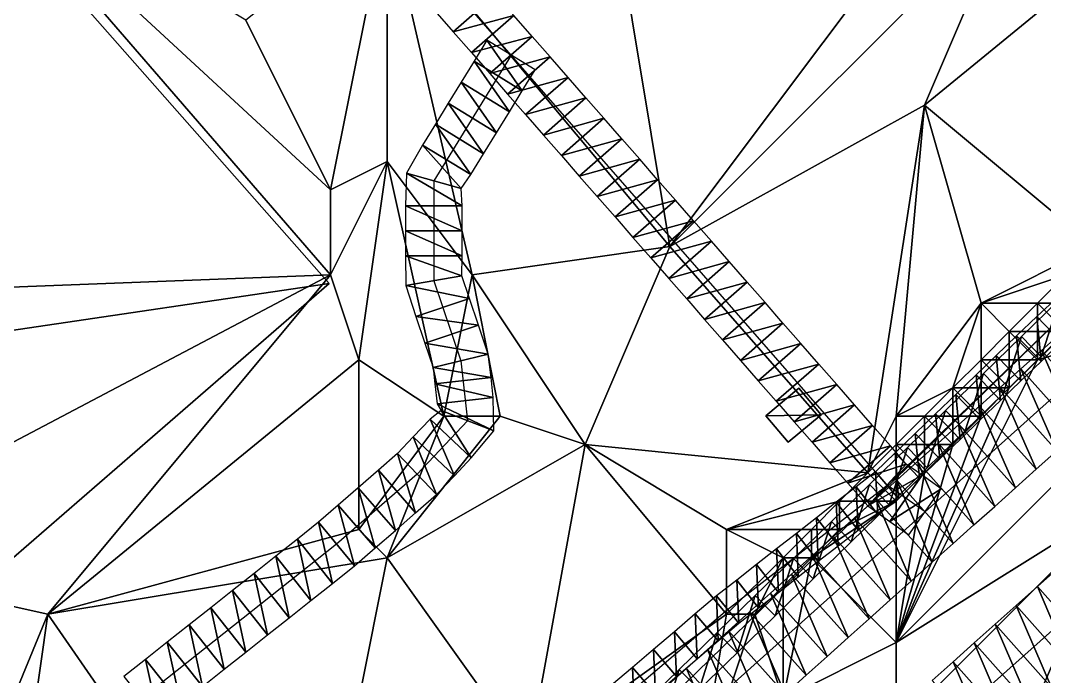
# Model space of a CAD drawing. Header units: metres. Extents: x -1103 to 901, y -902 to 905.
# Drawn here: x -989.9 to -917.5, y 747.6 to 794 of the extents above; entities that cross this region are included whole.
import ezdxf

# ---------------------------------------------------------------- set-up
doc = ezdxf.new("R2010")
doc.units = ezdxf.units.M
for name, color, linetype in [('OSM_BUILDING_FOOTPRINTS', 7, 'CONTINUOUS'), ('OSM_BUILDING_ROOFS', 1, 'CONTINUOUS'), ('OSM_BUILDING_WALLS', 8, 'CONTINUOUS'), ('OSM_PATH_AXES', 30, 'CONTINUOUS'), ('OSM_PATH_SURFACE', 30, 'CONTINUOUS'), ('OSM_ROAD_AXES', 2, 'CONTINUOUS'), ('OSM_ROAD_SURFACE', 9, 'CONTINUOUS'), ('OSM_TERRAIN', 3, 'CONTINUOUS'), ('OSM_WATER_SURFACE', 5, 'CONTINUOUS'), ('OSM_WATERWAYS', 5, 'CONTINUOUS')]:
    doc.layers.add(name, color=color, linetype=linetype)

msp = doc.modelspace()

# ---------------------------------------------------------------- linework, layer by layer
at = {"layer": 'OSM_BUILDING_FOOTPRINTS'}
for points in [[(-1043, 802.11, 11.719), (-1013.929, 827.314, 11.719), (-968.11, 775.381, 11.719), (-999.37, 748.297, 11.719), (-1016.073, 767.307, 11.719), (-1014.68, 768.502, 11.719), (-1035.981, 792.754, 11.719), (-1034.666, 793.904, 11.719), (-1040.314, 800.34, 11.719), (-1040.955, 799.776, 11.719), (-1043, 802.11, 11.719)], [(-934.893, 767.983, 8.891), (-933.312, 766.103, 8.891), (-935.644, 764.168, 8.891), (-937.225, 766.037, 8.891), (-934.893, 767.983, 8.891)]]:
    msp.add_polyline3d(points, close=True, dxfattribs=at)
at = {"layer": 'OSM_BUILDING_ROOFS'}
for points in [[(-1014.68, 768.502, 52.119), (-968.11, 775.381, 52.119), (-1013.929, 827.314, 52.119)], [(-863.231, 782.03, 20.15), (-922.07, 731.091, 20.15), (-916.454, 724.71, 20.15)], [(-1014.68, 768.502, 52.119), (-999.37, 748.297, 52.119), (-968.11, 775.381, 52.119)], [(-933.312, 766.103, 18.891), (-934.893, 767.983, 18.891), (-937.225, 766.037, 18.891)], [(-933.312, 766.103, 18.891), (-937.225, 766.037, 18.891), (-935.644, 764.168, 18.891)]]:
    msp.add_3dface(points, dxfattribs=at)
at = {"layer": 'OSM_BUILDING_WALLS'}
for points in [[(-968.11, 775.381, 11.719), (-1013.929, 827.314, 11.719), (-1013.929, 827.314, 52.119)], [(-968.11, 775.381, 11.719), (-1013.929, 827.314, 52.119), (-968.11, 775.381, 52.119)], [(-863.231, 782.03, 11.75), (-922.07, 731.091, 11.75), (-922.07, 731.091, 20.15)], [(-863.231, 782.03, 11.75), (-922.07, 731.091, 20.15), (-863.231, 782.03, 20.15)], [(-999.37, 748.297, 11.719), (-968.11, 775.381, 11.719), (-968.11, 775.381, 52.119)], [(-999.37, 748.297, 11.719), (-968.11, 775.381, 52.119), (-999.37, 748.297, 52.119)], [(-934.893, 767.983, 8.891), (-937.225, 766.037, 8.891), (-937.225, 766.037, 18.891)], [(-934.893, 767.983, 8.891), (-937.225, 766.037, 18.891), (-934.893, 767.983, 18.891)], [(-933.312, 766.103, 8.891), (-934.893, 767.983, 8.891), (-934.893, 767.983, 18.891)], [(-933.312, 766.103, 8.891), (-934.893, 767.983, 18.891), (-933.312, 766.103, 18.891)], [(-937.225, 766.037, 8.891), (-935.644, 764.168, 8.891), (-935.644, 764.168, 18.891)], [(-937.225, 766.037, 8.891), (-935.644, 764.168, 18.891), (-937.225, 766.037, 18.891)], [(-935.644, 764.168, 8.891), (-933.312, 766.103, 8.891), (-933.312, 766.103, 18.891)], [(-935.644, 764.168, 8.891), (-933.312, 766.103, 18.891), (-935.644, 764.168, 18.891)]]:
    msp.add_3dface(points, dxfattribs=at)
at = {"layer": 'OSM_PATH_AXES'}
msp.add_polyline3d([(-1100, 614.436, 14.432), (-1087.268, 623.605, 14.308), (-1078.06, 633.139, 14.564), (-1067.957, 642.251, 14.862), (-1048.149, 660.012, 15.181), (-1040.809, 665.819, 15.149), (-1016.955, 682.474, 14.848), (-1002.165, 695.623, 14.017), (-995.633, 701.905, 13.614), (-969.502, 727.153, 13.249), (-939.922, 752.335, 10.603), (-928.647, 761.138, 10.91), (-915.759, 773.535, 11.003), (-914.134, 779.286, 10.928), (-896.636, 795.267, 11.317), (-876.474, 815.804, 12.38), (-862.911, 828.544, 13.579), (-847.425, 841.428, 15.193), (-839.455, 849.269, 16.005), (-824.367, 862.639, 16.441), (-797.882, 885.355, 14.191), (-795.682, 887.235, 13.984), (-783.048, 898.272, 13.138), (-780.912, 900, 13.035)], dxfattribs=at)
at = {"layer": 'OSM_PATH_SURFACE'}
for points in [[(-916.324, 771.257, 11.672), (-916.831, 774.178, 10.786), (-918.057, 773.059, 10.7)], [(-917.756, 769.88, 11.646), (-918.057, 773.059, 10.7), (-919.489, 771.681, 10.804)], [(-917.756, 769.88, 11.646), (-916.324, 771.257, 11.672), (-918.057, 773.059, 10.7)], [(-919.188, 768.502, 11.607), (-919.489, 771.681, 10.804), (-920.921, 770.304, 10.529)], [(-919.188, 768.502, 11.607), (-917.756, 769.88, 11.646), (-919.489, 771.681, 10.804)], [(-920.62, 767.125, 11.551), (-920.921, 770.304, 10.529), (-922.353, 768.926, 10.497)], [(-920.62, 767.125, 11.551), (-919.188, 768.502, 11.607), (-920.921, 770.304, 10.529)], [(-922.052, 765.747, 11.462), (-922.353, 768.926, 10.497), (-923.786, 767.549, 10.594)], [(-922.052, 765.747, 11.462), (-920.62, 767.125, 11.551), (-922.353, 768.926, 10.497)], [(-923.485, 764.37, 11.413), (-923.786, 767.549, 10.594), (-925.218, 766.171, 10.433)], [(-923.485, 764.37, 11.413), (-922.052, 765.747, 11.462), (-923.786, 767.549, 10.594)], [(-924.917, 762.992, 11.327), (-925.218, 766.171, 10.433), (-926.65, 764.794, 10.41)], [(-924.917, 762.992, 11.327), (-923.485, 764.37, 11.413), (-925.218, 766.171, 10.433)], [(-926.349, 761.615, 11.231), (-926.65, 764.794, 10.41), (-928.082, 763.416, 10.529)], [(-926.349, 761.615, 11.231), (-924.917, 762.992, 11.327), (-926.65, 764.794, 10.41)], [(-927.826, 760.196, 11.183), (-928.082, 763.416, 10.529), (-929.469, 762.08, 10.844)], [(-927.826, 760.196, 11.183), (-926.349, 761.615, 11.231), (-928.082, 763.416, 10.529)], [(-929.287, 759.052, 11.148), (-929.469, 762.08, 10.844), (-930.826, 761.023, 10.661)], [(-929.287, 759.052, 11.148), (-927.826, 760.196, 11.183), (-929.469, 762.08, 10.844)], [(-930.697, 757.952, 11.11), (-930.826, 761.023, 10.661), (-932.235, 759.923, 10.386)], [(-930.697, 757.952, 11.11), (-929.287, 759.052, 11.148), (-930.826, 761.023, 10.661)], [(-932.106, 756.852, 11.073), (-932.235, 759.923, 10.386), (-933.645, 758.822, 10.441)], [(-932.106, 756.852, 11.073), (-930.697, 757.952, 11.11), (-932.235, 759.923, 10.386)], [(-933.515, 755.751, 11.035), (-933.645, 758.822, 10.441), (-935.054, 757.722, 10.503)], [(-933.515, 755.751, 11.035), (-932.106, 756.852, 11.073), (-933.645, 758.822, 10.441)], [(-934.925, 754.651, 11.005), (-935.054, 757.722, 10.503), (-936.463, 756.621, 10.584)], [(-934.925, 754.651, 11.005), (-933.515, 755.751, 11.035), (-935.054, 757.722, 10.503)], [(-936.334, 753.55, 10.983), (-936.463, 756.621, 10.584), (-937.873, 755.521, 10.668)], [(-936.334, 753.55, 10.983), (-934.925, 754.651, 11.005), (-936.463, 756.621, 10.584)], [(-937.743, 752.45, 10.936), (-937.873, 755.521, 10.668), (-939.282, 754.421, 10.753)], [(-937.743, 752.45, 10.936), (-936.334, 753.55, 10.983), (-937.873, 755.521, 10.668)], [(-939.131, 751.367, 10.854), (-939.282, 754.421, 10.753), (-940.713, 753.303, 10.75)], [(-939.131, 751.367, 10.854), (-937.743, 752.45, 10.936), (-939.282, 754.421, 10.753)], [(-940.591, 750.124, 10.778), (-940.713, 753.303, 10.75), (-942.211, 752.028, 10.844)], [(-940.591, 750.124, 10.778), (-939.131, 751.367, 10.854), (-940.713, 753.303, 10.75)], [(-942.07, 748.865, 10.911), (-942.211, 752.028, 10.844), (-943.69, 750.769, 10.97)], [(-942.07, 748.865, 10.911), (-940.591, 750.124, 10.778), (-942.211, 752.028, 10.844)], [(-943.549, 747.606, 11.044), (-943.69, 750.769, 10.97), (-945.169, 749.509, 11.096)], [(-943.549, 747.606, 11.044), (-942.07, 748.865, 10.911), (-943.69, 750.769, 10.97)], [(-945.028, 746.347, 11.177), (-945.169, 749.509, 11.096), (-946.648, 748.25, 11.222)], [(-945.028, 746.347, 11.177), (-943.549, 747.606, 11.044), (-945.169, 749.509, 11.096)], [(-946.507, 745.088, 11.31), (-946.648, 748.25, 11.222), (-948.127, 746.991, 11.348)], [(-946.507, 745.088, 11.31), (-945.028, 746.347, 11.177), (-946.648, 748.25, 11.222)]]:
    msp.add_3dface(points, dxfattribs=at)
at = {"layer": 'OSM_ROAD_AXES'}
for points in [[(-925.961, 759.247, 11.192), (-928.647, 761.138, 10.91), (-955.243, 791.539, 12.291), (-1001.947, 844.931, 12.334)], [(-1100, 603.586, 14.265), (-1036.045, 660.787, 15.769), (-925.961, 759.247, 11.192), (-846.872, 830.037, 13.274)], [(-838.526, 820.648, 14.021), (-1030.772, 649.639, 15.739), (-1086.018, 600.835, 14.046), (-1100, 588.483, 13.639)], [(-955.243, 791.539, 12.291), (-960.704, 782.647, 12.624), (-960.704, 775.581, 12.505), (-958.802, 769.918, 12.354), (-958.327, 765.683, 12.3), (-961.886, 761.912, 12.527), (-967.579, 756.968, 12.928), (-987.509, 741.176, 13.963)]]:
    msp.add_polyline3d(points, dxfattribs=at)
at = {"layer": 'OSM_ROAD_SURFACE'}
for points in [[(-956.333, 795.822, 12.593), (-960.641, 794.671, 12.742), (-959.343, 793.188, 12.643)], [(-955.035, 794.339, 12.498), (-956.333, 795.822, 12.593), (-959.343, 793.188, 12.643)], [(-955.035, 794.339, 12.498), (-959.343, 793.188, 12.643), (-958.046, 791.705, 12.545)], [(-953.738, 792.856, 12.404), (-955.035, 794.339, 12.498), (-958.046, 791.705, 12.545)], [(-953.738, 792.856, 12.404), (-958.046, 791.705, 12.545), (-956.749, 790.222, 12.446)], [(-956.948, 792.585, 12.466), (-957.858, 791.103, 12.529), (-954.449, 789.01, 12.274)], [(-956.948, 792.585, 12.466), (-954.449, 789.01, 12.274), (-953.539, 790.492, 12.268)], [(-952.472, 791.408, 12.311), (-953.738, 792.856, 12.404), (-956.749, 790.222, 12.446)], [(-957.858, 791.103, 12.529), (-958.768, 789.622, 12.593), (-955.359, 787.528, 12.338)], [(-957.858, 791.103, 12.529), (-955.359, 787.528, 12.338), (-954.449, 789.01, 12.274)], [(-952.472, 791.408, 12.311), (-956.749, 790.222, 12.446), (-955.482, 788.774, 12.35)], [(-951.205, 789.96, 12.219), (-952.472, 791.408, 12.311), (-955.482, 788.774, 12.35)], [(-958.768, 789.622, 12.593), (-959.678, 788.14, 12.656), (-956.269, 786.046, 12.401)], [(-958.768, 789.622, 12.593), (-956.269, 786.046, 12.401), (-955.359, 787.528, 12.338)], [(-951.205, 789.96, 12.219), (-955.482, 788.774, 12.35), (-954.216, 787.327, 12.253)], [(-949.939, 788.513, 12.127), (-951.205, 789.96, 12.219), (-954.216, 787.327, 12.253)], [(-959.678, 788.14, 12.656), (-960.588, 786.658, 12.715), (-957.179, 784.564, 12.465)], [(-959.678, 788.14, 12.656), (-957.179, 784.564, 12.465), (-956.269, 786.046, 12.401)], [(-949.939, 788.513, 12.127), (-954.216, 787.327, 12.253), (-952.949, 785.879, 12.157)], [(-948.672, 787.065, 12.035), (-949.939, 788.513, 12.127), (-952.949, 785.879, 12.157)], [(-960.588, 786.658, 12.715), (-961.498, 785.176, 12.729), (-958.09, 783.083, 12.529)], [(-960.588, 786.658, 12.715), (-958.09, 783.083, 12.529), (-957.179, 784.564, 12.465)], [(-948.672, 787.065, 12.035), (-952.949, 785.879, 12.157), (-951.683, 784.431, 12.061)], [(-947.406, 785.617, 11.942), (-948.672, 787.065, 12.035), (-951.683, 784.431, 12.061)], [(-961.498, 785.176, 12.729), (-962.63, 783.187, 12.745), (-958.778, 782.108, 12.577)], [(-961.498, 785.176, 12.729), (-958.778, 782.108, 12.577), (-958.09, 783.083, 12.529)], [(-947.406, 785.617, 11.942), (-951.683, 784.431, 12.061), (-950.416, 782.984, 11.965)], [(-946.139, 784.17, 11.85), (-947.406, 785.617, 11.942), (-950.416, 782.984, 11.965)], [(-946.139, 784.17, 11.85), (-950.416, 782.984, 11.965), (-949.15, 781.536, 11.868)], [(-944.873, 782.722, 11.758), (-946.139, 784.17, 11.85), (-949.15, 781.536, 11.868)], [(-962.63, 783.187, 12.745), (-962.704, 780.881, 12.708), (-958.704, 780.881, 12.569)], [(-962.63, 783.187, 12.745), (-958.704, 780.881, 12.569), (-958.778, 782.108, 12.577)], [(-944.873, 782.722, 11.758), (-949.15, 781.536, 11.868), (-947.883, 780.088, 11.772)], [(-943.606, 781.274, 11.637), (-944.873, 782.722, 11.758), (-947.883, 780.088, 11.772)], [(-962.704, 780.881, 12.708), (-962.704, 779.114, 12.672), (-958.704, 779.114, 12.565)], [(-962.704, 780.881, 12.708), (-958.704, 779.114, 12.565), (-958.704, 780.881, 12.569)], [(-943.606, 781.274, 11.637), (-947.883, 780.088, 11.772), (-946.617, 778.641, 11.676)], [(-942.34, 779.827, 11.501), (-943.606, 781.274, 11.637), (-946.617, 778.641, 11.676)], [(-942.34, 779.827, 11.501), (-946.617, 778.641, 11.676), (-945.35, 777.193, 11.554)], [(-941.073, 778.379, 11.41), (-942.34, 779.827, 11.501), (-945.35, 777.193, 11.554)], [(-962.704, 779.114, 12.672), (-962.704, 777.347, 12.65), (-958.704, 777.347, 12.545)], [(-962.704, 779.114, 12.672), (-958.704, 777.347, 12.545), (-958.704, 779.114, 12.565)], [(-941.073, 778.379, 11.41), (-945.35, 777.193, 11.554), (-944.084, 775.745, 11.441)], [(-939.807, 776.931, 11.353), (-941.073, 778.379, 11.41), (-944.084, 775.745, 11.441)], [(-962.704, 777.347, 12.65), (-962.674, 775.239, 12.643), (-958.733, 775.922, 12.52)], [(-962.704, 777.347, 12.65), (-958.733, 775.922, 12.52), (-958.704, 777.347, 12.545)], [(-939.807, 776.931, 11.353), (-944.084, 775.745, 11.441), (-942.817, 774.298, 11.384)], [(-938.54, 775.484, 11.296), (-939.807, 776.931, 11.353), (-942.817, 774.298, 11.384)], [(-962.674, 775.239, 12.643), (-958.174, 774.33, 12.478), (-958.733, 775.922, 12.52)], [(-962.674, 775.239, 12.643), (-961.966, 773.056, 12.564), (-958.174, 774.33, 12.478)], [(-938.54, 775.484, 11.296), (-942.817, 774.298, 11.384), (-941.551, 772.85, 11.327)], [(-937.274, 774.036, 11.239), (-938.54, 775.484, 11.296), (-941.551, 772.85, 11.327)], [(-961.966, 773.056, 12.564), (-957.54, 772.442, 12.442), (-958.174, 774.33, 12.478)], [(-937.274, 774.036, 11.239), (-941.551, 772.85, 11.327), (-940.284, 771.402, 11.27)], [(-936.007, 772.589, 11.182), (-937.274, 774.036, 11.239), (-940.284, 771.402, 11.27)], [(-961.966, 773.056, 12.564), (-961.332, 771.169, 12.493), (-957.54, 772.442, 12.442)], [(-961.332, 771.169, 12.493), (-956.858, 770.385, 12.399), (-957.54, 772.442, 12.442)], [(-936.007, 772.589, 11.182), (-940.284, 771.402, 11.27), (-939.018, 769.955, 11.213)], [(-934.741, 771.141, 11.125), (-936.007, 772.589, 11.182), (-939.018, 769.955, 11.213)], [(-913.708, 766.188, 11.539), (-916.245, 771.97, 11.534), (-917.71, 770.659, 11.427)], [(-961.332, 771.169, 12.493), (-960.747, 769.451, 12.429), (-956.858, 770.385, 12.399)], [(-934.741, 771.141, 11.125), (-939.018, 769.955, 11.213), (-937.751, 768.507, 11.156)], [(-933.474, 769.693, 11.067), (-934.741, 771.141, 11.125), (-937.751, 768.507, 11.156)], [(-960.747, 769.451, 12.429), (-956.656, 768.73, 12.372), (-956.858, 770.385, 12.399)], [(-915.173, 764.877, 11.508), (-917.71, 770.659, 11.427), (-919.174, 769.348, 11.284)], [(-915.173, 764.877, 11.508), (-913.708, 766.188, 11.539), (-917.71, 770.659, 11.427)], [(-960.747, 769.451, 12.429), (-960.631, 768.283, 12.412), (-956.656, 768.73, 12.372)], [(-933.474, 769.693, 11.067), (-937.751, 768.507, 11.156), (-936.485, 767.059, 11.098)], [(-932.208, 768.246, 11.01), (-933.474, 769.693, 11.067), (-936.485, 767.059, 11.098)], [(-916.637, 763.566, 11.477), (-919.174, 769.348, 11.284), (-920.639, 768.037, 11.184)], [(-916.637, 763.566, 11.477), (-915.173, 764.877, 11.508), (-919.174, 769.348, 11.284)], [(-960.631, 768.283, 12.412), (-956.498, 767.318, 12.347), (-956.656, 768.73, 12.372)], [(-960.631, 768.283, 12.412), (-960.473, 766.872, 12.393), (-956.498, 767.318, 12.347)], [(-932.208, 768.246, 11.01), (-936.485, 767.059, 11.098), (-935.218, 765.612, 11.041)], [(-930.941, 766.798, 10.953), (-932.208, 768.246, 11.01), (-935.218, 765.612, 11.041)], [(-918.102, 762.255, 11.445), (-920.639, 768.037, 11.184), (-922.103, 766.726, 11.056)], [(-918.102, 762.255, 11.445), (-916.637, 763.566, 11.477), (-920.639, 768.037, 11.184)], [(-960.473, 766.872, 12.393), (-956.461, 764.964, 12.329), (-956.498, 767.318, 12.347)], [(-960.193, 766.402, 12.362), (-960.968, 765.799, 12.435), (-958.059, 763.053, 12.451)], [(-960.473, 766.872, 12.393), (-960.193, 766.402, 12.362), (-956.461, 764.964, 12.329)], [(-960.193, 766.402, 12.362), (-958.059, 763.053, 12.451), (-956.461, 764.964, 12.329)], [(-930.941, 766.798, 10.953), (-935.218, 765.612, 11.041), (-933.952, 764.164, 10.984)], [(-929.675, 765.35, 10.896), (-930.941, 766.798, 10.953), (-933.952, 764.164, 10.984)], [(-919.567, 760.944, 11.414), (-922.103, 766.726, 11.056), (-923.568, 765.415, 10.88)], [(-919.567, 760.944, 11.414), (-918.102, 762.255, 11.445), (-922.103, 766.726, 11.056)], [(-960.968, 765.799, 12.435), (-962.154, 764.541, 12.54), (-959.245, 761.796, 12.55)], [(-960.968, 765.799, 12.435), (-959.245, 761.796, 12.55), (-958.059, 763.053, 12.451)], [(-929.675, 765.35, 10.896), (-933.952, 764.164, 10.984), (-932.686, 762.717, 10.927)], [(-928.408, 763.903, 10.576), (-929.675, 765.35, 10.896), (-932.686, 762.717, 10.927)], [(-921.031, 759.634, 11.382), (-923.568, 765.415, 10.88), (-925.033, 764.104, 10.831)], [(-921.031, 759.634, 11.382), (-919.567, 760.944, 11.414), (-923.568, 765.415, 10.88)], [(-962.154, 764.541, 12.54), (-963.268, 763.358, 12.638), (-960.505, 760.465, 12.645)], [(-962.154, 764.541, 12.54), (-960.505, 760.465, 12.645), (-959.245, 761.796, 12.55)], [(-928.408, 763.903, 10.576), (-932.686, 762.717, 10.927), (-931.419, 761.269, 10.804)], [(-927.295, 762.612, 10.806), (-928.408, 763.903, 10.576), (-931.419, 761.269, 10.804)], [(-922.496, 758.323, 11.351), (-925.033, 764.104, 10.831), (-926.497, 762.793, 10.873)], [(-922.496, 758.323, 11.351), (-921.031, 759.634, 11.382), (-925.033, 764.104, 10.831)], [(-963.268, 763.358, 12.638), (-964.621, 762.186, 12.76), (-961.998, 759.166, 12.723)], [(-963.268, 763.358, 12.638), (-961.998, 759.166, 12.723), (-960.505, 760.465, 12.645)], [(-923.961, 757.011, 11.319), (-926.497, 762.793, 10.873), (-927.962, 761.483, 10.876)], [(-923.961, 757.011, 11.319), (-922.496, 758.323, 11.351), (-926.497, 762.793, 10.873)], [(-964.621, 762.186, 12.76), (-966.044, 760.95, 12.886), (-963.421, 757.93, 12.801)], [(-964.621, 762.186, 12.76), (-963.421, 757.93, 12.801), (-961.998, 759.166, 12.723)], [(-927.295, 762.612, 10.806), (-931.419, 761.269, 10.804), (-929.999, 759.664, 10.748)], [(-926.153, 761.828, 11.206), (-927.295, 762.612, 10.806), (-929.999, 759.664, 10.748)], [(-926.153, 761.828, 11.206), (-929.999, 759.664, 10.748), (-928.456, 758.557, 11.14)], [(-925.449, 755.68, 11.283), (-927.962, 761.483, 10.876), (-929.449, 760.153, 10.865)], [(-924.81, 760.882, 11.323), (-926.153, 761.828, 11.206), (-928.456, 758.557, 11.14)], [(-925.449, 755.68, 11.283), (-923.961, 757.011, 11.319), (-927.962, 761.483, 10.876)], [(-966.044, 760.95, 12.886), (-967.467, 759.714, 12.956), (-964.844, 756.694, 12.892)], [(-966.044, 760.95, 12.886), (-964.844, 756.694, 12.892), (-963.421, 757.93, 12.801)], [(-924.81, 760.882, 11.323), (-928.456, 758.557, 11.14), (-927.112, 757.612, 11.18)], [(-926.936, 754.35, 11.206), (-929.449, 760.153, 10.865), (-930.936, 758.822, 10.566)], [(-926.936, 754.35, 11.206), (-925.449, 755.68, 11.283), (-929.449, 760.153, 10.865)], [(-967.467, 759.714, 12.956), (-968.855, 758.508, 13.024), (-966.303, 755.428, 13.019)], [(-967.467, 759.714, 12.956), (-966.303, 755.428, 13.019), (-964.844, 756.694, 12.892)], [(-968.855, 758.508, 13.024), (-970.354, 757.321, 13.099), (-967.87, 754.186, 13.1)], [(-968.855, 758.508, 13.024), (-967.87, 754.186, 13.1), (-966.303, 755.428, 13.019)], [(-928.424, 753.019, 11.144), (-930.936, 758.822, 10.566), (-932.424, 757.491, 10.58)], [(-928.424, 753.019, 11.144), (-926.936, 754.35, 11.206), (-930.936, 758.822, 10.566)], [(-970.354, 757.321, 13.099), (-971.887, 756.106, 13.198), (-969.403, 752.971, 13.18)], [(-970.354, 757.321, 13.099), (-969.403, 752.971, 13.18), (-967.87, 754.186, 13.1)], [(-929.912, 751.689, 11.105), (-932.424, 757.491, 10.58), (-933.912, 756.161, 10.942)], [(-929.912, 751.689, 11.105), (-928.424, 753.019, 11.144), (-932.424, 757.491, 10.58)], [(-971.887, 756.106, 13.198), (-973.42, 754.891, 13.336), (-970.936, 751.756, 13.26)], [(-971.887, 756.106, 13.198), (-970.936, 751.756, 13.26), (-969.403, 752.971, 13.18)], [(-931.399, 750.358, 11.073), (-933.912, 756.161, 10.942), (-935.399, 754.83, 10.907)], [(-931.399, 750.358, 11.073), (-929.912, 751.689, 11.105), (-933.912, 756.161, 10.942)], [(-973.42, 754.891, 13.336), (-974.953, 753.676, 13.443), (-972.469, 750.541, 13.339)], [(-973.42, 754.891, 13.336), (-972.469, 750.541, 13.339), (-970.936, 751.756, 13.26)], [(-932.887, 749.028, 11.041), (-935.399, 754.83, 10.907), (-936.887, 753.5, 10.857)], [(-932.887, 749.028, 11.041), (-931.399, 750.358, 11.073), (-935.399, 754.83, 10.907)], [(-916.524, 755.281, 12.272), (-918.014, 753.956, 12.224), (-914.027, 749.473, 12.235)], [(-974.953, 753.676, 13.443), (-976.486, 752.462, 13.523), (-974.002, 749.327, 13.419)], [(-974.953, 753.676, 13.443), (-974.002, 749.327, 13.419), (-972.469, 750.541, 13.339)], [(-934.374, 747.697, 11.009), (-936.887, 753.5, 10.857), (-938.374, 752.169, 10.861)], [(-934.374, 747.697, 11.009), (-932.887, 749.028, 11.041), (-936.887, 753.5, 10.857)], [(-918.014, 753.956, 12.224), (-919.505, 752.63, 12.155), (-915.517, 748.147, 12.225)], [(-918.014, 753.956, 12.224), (-915.517, 748.147, 12.225), (-914.027, 749.473, 12.235)], [(-919.505, 752.63, 12.155), (-920.995, 751.305, 12.082), (-917.007, 746.822, 12.098)], [(-919.505, 752.63, 12.155), (-917.007, 746.822, 12.098), (-915.517, 748.147, 12.225)], [(-976.486, 752.462, 13.523), (-978.019, 751.247, 13.602), (-975.535, 748.112, 13.499)], [(-976.486, 752.462, 13.523), (-975.535, 748.112, 13.499), (-974.002, 749.327, 13.419)], [(-935.862, 746.367, 10.977), (-938.374, 752.169, 10.861), (-939.862, 750.839, 10.749)], [(-935.862, 746.367, 10.977), (-934.374, 747.697, 11.009), (-938.374, 752.169, 10.861)], [(-978.019, 751.247, 13.602), (-979.553, 750.032, 13.682), (-977.068, 746.897, 13.578)], [(-978.019, 751.247, 13.602), (-977.068, 746.897, 13.578), (-975.535, 748.112, 13.499)], [(-920.995, 751.305, 12.082), (-922.485, 749.979, 12.009), (-918.497, 745.496, 11.975)], [(-920.995, 751.305, 12.082), (-918.497, 745.496, 11.975), (-917.007, 746.822, 12.098)], [(-937.35, 745.036, 11.03), (-939.862, 750.839, 10.749), (-941.35, 749.508, 10.815)], [(-937.35, 745.036, 11.03), (-935.862, 746.367, 10.977), (-939.862, 750.839, 10.749)], [(-979.553, 750.032, 13.682), (-981.086, 748.817, 13.762), (-978.601, 745.682, 13.658)], [(-979.553, 750.032, 13.682), (-978.601, 745.682, 13.658), (-977.068, 746.897, 13.578)], [(-922.485, 749.979, 12.009), (-923.975, 748.653, 11.936), (-919.988, 744.17, 11.925)], [(-922.485, 749.979, 12.009), (-919.988, 744.17, 11.925), (-918.497, 745.496, 11.975)], [(-938.837, 743.706, 11.094), (-941.35, 749.508, 10.815), (-942.837, 748.178, 10.952)], [(-938.837, 743.706, 11.094), (-937.35, 745.036, 11.03), (-941.35, 749.508, 10.815)], [(-981.086, 748.817, 13.762), (-982.619, 747.602, 13.841), (-980.134, 744.467, 13.738)], [(-981.086, 748.817, 13.762), (-980.134, 744.467, 13.738), (-978.601, 745.682, 13.658)], [(-923.975, 748.653, 11.936), (-925.466, 747.328, 11.863), (-921.478, 742.845, 11.923)], [(-923.975, 748.653, 11.936), (-921.478, 742.845, 11.923), (-919.988, 744.17, 11.925)], [(-940.325, 742.375, 11.158), (-942.837, 748.178, 10.952), (-944.325, 746.847, 11.088)], [(-940.325, 742.375, 11.158), (-938.837, 743.706, 11.094), (-942.837, 748.178, 10.952)]]:
    msp.add_3dface(points, dxfattribs=at)
at = {"layer": 'OSM_TERRAIN'}
for points in [[(-1020, 774, 13.991), (-968, 776, 13.789), (-994, 806, 13.7)], [(-968, 776, 13.789), (-968, 782, 13.089), (-994, 806, 13.7)], [(-994, 806, 13.7), (-968, 782, 13.089), (-974, 794, 13.146)], [(-914, 778, 10.911), (-904, 806, 11.203), (-926, 788, 11.11)], [(-926, 788, 11.11), (-904, 806, 11.203), (-920, 802, 11.492)], [(-974, 794, 13.146), (-968, 782, 13.089), (-964, 802, 12.955)], [(-968, 782, 13.089), (-964, 784, 12.751), (-964, 802, 12.955)], [(-958, 776, 12.456), (-964, 802, 12.955), (-964, 784, 12.751)], [(-958, 776, 12.456), (-944, 778, 11.432), (-964, 802, 12.955)], [(-944, 778, 11.432), (-948, 802, 12.828), (-964, 802, 12.955)], [(-944, 778, 11.432), (-926, 802, 11.991), (-948, 802, 12.828)], [(-944, 778, 11.432), (-926, 788, 11.11), (-920, 802, 11.492)], [(-944, 778, 11.432), (-920, 802, 11.492), (-926, 802, 11.991)], [(-930, 762, 10.801), (-926, 788, 11.11), (-944, 778, 11.432)], [(-930, 762, 10.801), (-928, 766, 10.957), (-926, 788, 11.11)], [(-928, 766, 10.957), (-922, 774, 11.203), (-926, 788, 11.11)], [(-926, 788, 11.11), (-922, 774, 11.203), (-914, 778, 10.911)], [(-966, 770, 12.936), (-964, 784, 12.751), (-968, 776, 13.789)], [(-968, 776, 13.789), (-964, 784, 12.751), (-968, 782, 13.089)], [(-966, 770, 12.936), (-960, 766, 12.291), (-964, 784, 12.751)], [(-960, 766, 12.291), (-958, 776, 12.456), (-964, 784, 12.751)], [(-958, 776, 12.456), (-950, 764, 11.302), (-944, 778, 11.432)], [(-950, 764, 11.302), (-930, 762, 10.801), (-944, 778, 11.432)], [(-922, 774, 11.203), (-916, 776, 10.803), (-914, 778, 10.911)], [(-1006, 756, 13.888), (-968, 776, 13.789), (-1020, 774, 13.991)], [(-988, 752, 14.028), (-968, 776, 13.789), (-1006, 756, 13.888)], [(-988, 752, 14.028), (-966, 770, 12.936), (-968, 776, 13.789)], [(-960, 766, 12.291), (-956, 766, 12.271), (-958, 776, 12.456)], [(-958, 776, 12.456), (-956, 766, 12.271), (-950, 764, 11.302)], [(-918, 774, 10.723), (-916, 776, 10.803), (-922, 774, 11.203)], [(-918, 774, 10.723), (-916, 774, 10.675), (-916, 776, 10.803)], [(-928, 750, 11.106), (-912, 760, 12.39), (-904, 774, 11.678)], [(-928, 750, 11.106), (-904, 774, 11.678), (-918, 770, 11.569)], [(-924, 768, 10.427), (-922, 774, 11.203), (-928, 766, 10.957)], [(-924, 768, 10.427), (-922, 770, 10.48), (-922, 774, 11.203)], [(-922, 770, 10.48), (-920, 772, 10.573), (-922, 774, 11.203)], [(-920, 772, 10.573), (-918, 774, 10.723), (-922, 774, 11.203)], [(-920, 772, 10.573), (-918, 772, 10.501), (-918, 774, 10.723)], [(-918, 770, 11.569), (-904, 774, 11.678), (-916, 772, 11.603)], [(-918, 772, 10.501), (-916, 772, 11.603), (-918, 774, 10.723)], [(-916, 772, 11.603), (-916, 774, 10.675), (-918, 774, 10.723)], [(-922, 770, 10.48), (-920, 770, 10.363), (-920, 772, 10.573)], [(-920, 770, 10.363), (-918, 770, 11.569), (-920, 772, 10.573)], [(-918, 770, 11.569), (-918, 772, 10.501), (-920, 772, 10.573)], [(-918, 770, 11.569), (-916, 772, 11.603), (-918, 772, 10.501)], [(-988, 752, 14.028), (-966, 758, 12.801), (-966, 770, 12.936)], [(-966, 758, 12.801), (-960, 766, 12.291), (-966, 770, 12.936)], [(-920, 768, 11.506), (-928, 750, 11.106), (-918, 770, 11.569)], [(-924, 768, 10.427), (-922, 768, 10.332), (-922, 770, 10.48)], [(-922, 768, 10.332), (-920, 768, 11.506), (-922, 770, 10.48)], [(-920, 768, 11.506), (-920, 770, 10.363), (-922, 770, 10.48)], [(-920, 768, 11.506), (-918, 770, 11.569), (-920, 770, 10.363)], [(-926, 766, 10.37), (-924, 768, 10.427), (-928, 766, 10.957)], [(-922, 766, 11.383), (-928, 750, 11.106), (-920, 768, 11.506)], [(-926, 766, 10.37), (-924, 766, 10.298), (-924, 768, 10.427)], [(-924, 766, 10.298), (-922, 766, 11.383), (-924, 768, 10.427)], [(-922, 766, 11.383), (-922, 768, 10.332), (-924, 768, 10.427)], [(-922, 766, 11.383), (-920, 768, 11.506), (-922, 768, 10.332)], [(-966, 758, 12.801), (-964, 756, 12.856), (-960, 766, 12.291)], [(-964, 756, 12.856), (-956, 766, 12.271), (-960, 766, 12.291)], [(-964, 756, 12.856), (-950, 764, 11.302), (-956, 766, 12.271)], [(-928, 764, 10.334), (-928, 766, 10.957), (-930, 762, 10.801)], [(-928, 750, 11.106), (-922, 766, 11.383), (-924, 764, 11.318)], [(-928, 764, 10.334), (-926, 764, 10.269), (-926, 766, 10.37)], [(-928, 764, 10.334), (-926, 766, 10.37), (-928, 766, 10.957)], [(-926, 764, 10.269), (-924, 764, 11.318), (-926, 766, 10.37)], [(-924, 764, 11.318), (-924, 766, 10.298), (-926, 766, 10.37)], [(-924, 764, 11.318), (-922, 766, 11.383), (-924, 766, 10.298)], [(-964, 756, 12.856), (-954, 742, 11.768), (-950, 764, 11.302)], [(-954, 742, 11.768), (-940, 752, 10.589), (-950, 764, 11.302)], [(-940, 752, 10.589), (-940, 758, 11), (-950, 764, 11.302)], [(-940, 758, 11), (-930, 762, 10.801), (-950, 764, 11.302)], [(-930, 762, 10.801), (-928, 760, 11.102), (-928, 764, 10.334)], [(-928, 760, 11.102), (-926, 762, 11.161), (-928, 764, 10.334)], [(-926, 762, 11.161), (-926, 764, 10.269), (-928, 764, 10.334)], [(-926, 762, 11.161), (-928, 750, 11.106), (-924, 764, 11.318)], [(-926, 762, 11.161), (-924, 764, 11.318), (-926, 764, 10.269)], [(-932, 760, 10.287), (-930, 762, 10.801), (-940, 758, 11)], [(-932, 760, 10.287), (-928, 760, 11.102), (-930, 762, 10.801)], [(-928, 760, 11.102), (-928, 750, 11.106), (-926, 762, 11.161)], [(-934, 758, 10.324), (-932, 760, 10.287), (-940, 758, 11)], [(-934, 756, 10.942), (-928, 750, 11.106), (-928, 760, 11.102)], [(-934, 756, 10.942), (-928, 760, 11.102), (-932, 758, 10.309)], [(-934, 758, 10.324), (-932, 758, 10.309), (-932, 760, 10.287)], [(-932, 758, 10.309), (-928, 760, 11.102), (-932, 760, 10.287)], [(-918, 746, 11.94), (-912, 760, 12.39), (-928, 744, 11.816)], [(-928, 744, 11.816), (-912, 760, 12.39), (-928, 750, 11.106)], [(-918, 746, 11.94), (-916, 748, 12.065), (-912, 760, 12.39)], [(-988, 752, 14.028), (-964, 756, 12.856), (-966, 758, 12.801)], [(-940, 752, 10.589), (-936, 756, 10.408), (-940, 758, 11)], [(-936, 756, 10.408), (-934, 758, 10.324), (-940, 758, 11)], [(-936, 756, 10.408), (-934, 756, 10.942), (-934, 758, 10.324)], [(-934, 756, 10.942), (-932, 758, 10.309), (-934, 758, 10.324)], [(-1002, 718, 14), (-988, 752, 14.028), (-1006, 756, 13.888)], [(-970, 726, 13.292), (-964, 756, 12.856), (-988, 752, 14.028)], [(-970, 726, 13.292), (-954, 742, 11.768), (-964, 756, 12.856)], [(-940, 752, 10.589), (-938, 752, 10.904), (-936, 756, 10.408)], [(-938, 752, 10.904), (-936, 754, 10.902), (-936, 756, 10.408)], [(-936, 746, 10.925), (-934, 756, 10.942), (-936, 754, 10.902)], [(-936, 746, 10.925), (-928, 750, 11.106), (-934, 756, 10.942)], [(-936, 754, 10.902), (-934, 756, 10.942), (-936, 756, 10.408)], [(-938, 752, 10.904), (-936, 746, 10.925), (-936, 754, 10.902)], [(-994, 710, 14.051), (-988, 752, 14.028), (-1002, 718, 14)], [(-970, 726, 13.292), (-988, 752, 14.028), (-994, 710, 14.051)], [(-954, 742, 11.768), (-942, 740, 11.193), (-940, 752, 10.589)], [(-940, 752, 10.589), (-942, 740, 11.193), (-938, 752, 10.904)], [(-942, 740, 11.193), (-936, 746, 10.925), (-938, 752, 10.904)], [(-936, 746, 10.925), (-928, 744, 11.816), (-928, 750, 11.106)], [(-918, 746, 11.94), (-916, 746, 12.603), (-916, 748, 12.065)]]:
    msp.add_3dface(points, dxfattribs=at)
at = {"layer": 'OSM_WATER_SURFACE'}
for points in [[(-917.75, 770.204, 11.622), (-916.423, 774.283, 11.175), (-919.144, 771.638, 11.136)], [(-917.75, 770.204, 11.622), (-915.095, 772.788, 11.656), (-916.423, 774.283, 11.175)], [(-920.438, 767.59, 11.515), (-919.144, 771.638, 11.136), (-921.832, 769.024, 11.086)], [(-920.438, 767.59, 11.515), (-917.75, 770.204, 11.622), (-919.144, 771.638, 11.136)], [(-923.126, 764.975, 11.344), (-921.832, 769.024, 11.086), (-924.521, 766.409, 11.026)], [(-923.126, 764.975, 11.344), (-920.438, 767.59, 11.515), (-921.832, 769.024, 11.086)], [(-925.815, 762.361, 11.147), (-924.521, 766.409, 11.026), (-927.209, 763.795, 10.966)], [(-925.815, 762.361, 11.147), (-923.126, 764.975, 11.344), (-924.521, 766.409, 11.026)], [(-928.503, 759.747, 11.054), (-927.209, 763.795, 10.966), (-929.897, 761.18, 10.908)], [(-928.503, 759.747, 11.054), (-925.815, 762.361, 11.147), (-927.209, 763.795, 10.966)], [(-931.191, 757.132, 11.067), (-929.897, 761.18, 10.908), (-932.585, 758.566, 10.862)], [(-931.191, 757.132, 11.067), (-928.503, 759.747, 11.054), (-929.897, 761.18, 10.908)], [(-933.879, 754.518, 11), (-932.585, 758.566, 10.862), (-935.274, 755.952, 10.841)], [(-933.879, 754.518, 11), (-931.191, 757.132, 11.067), (-932.585, 758.566, 10.862)], [(-936.568, 751.903, 10.957), (-935.274, 755.952, 10.841), (-937.962, 753.337, 10.854)], [(-936.568, 751.903, 10.957), (-933.879, 754.518, 11), (-935.274, 755.952, 10.841)], [(-939.256, 749.289, 10.964), (-937.962, 753.337, 10.854), (-940.65, 750.723, 10.913)], [(-939.256, 749.289, 10.964), (-936.568, 751.903, 10.957), (-937.962, 753.337, 10.854)], [(-941.944, 746.675, 11.018), (-940.65, 750.723, 10.913), (-943.338, 748.108, 11.018)], [(-941.944, 746.675, 11.018), (-939.256, 749.289, 10.964), (-940.65, 750.723, 10.913)], [(-944.632, 744.06, 11.219), (-943.338, 748.108, 11.018), (-946.027, 745.494, 11.237)], [(-944.632, 744.06, 11.219), (-941.944, 746.675, 11.018), (-943.338, 748.108, 11.018)]]:
    msp.add_3dface(points, dxfattribs=at)
at = {"layer": 'OSM_WATERWAYS'}
msp.add_polyline3d([(-1100, 611.359, 14.098), (-1095.724, 614.714, 14.289), (-1072.268, 635.229, 14.39), (-1039.007, 664.149, 15.207), (-1026.251, 674.168, 15.142), (-1002.165, 695.623, 14.017), (-992.173, 704.847, 13.826), (-956.083, 734.32, 11.906), (-915.759, 773.535, 11.003), (-894.325, 790.987, 11.427), (-854.93, 825.049, 12.947), (-800.7, 874.152, 15.088), (-793.604, 880.223, 14.665), (-778.991, 892.742, 13.657), (-773.033, 898.349, 13.242), (-771.066, 900, 13.12)], dxfattribs=at)

doc.saveas('drawing.dxf')
